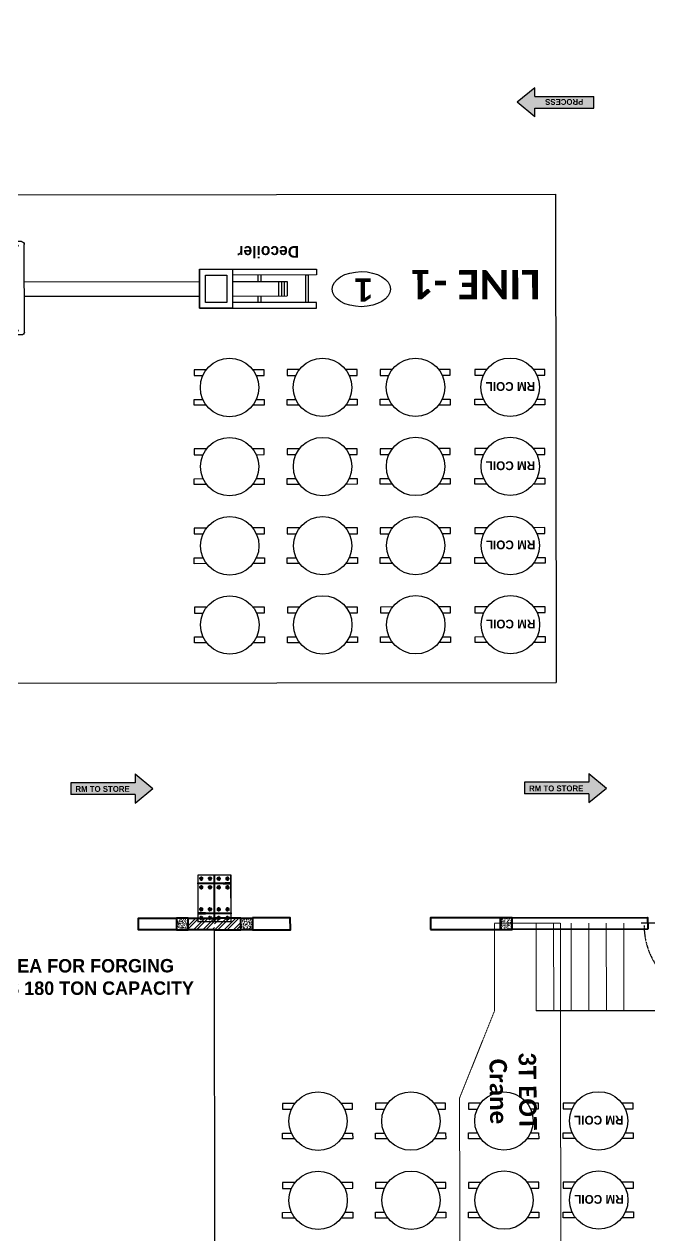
# Model space of a CAD drawing. Header units: feet. Extents: x -99009 to 3252343, y -11094690 to 9035152.
# Drawn here: x 2499779 to 2510470, y -1993479 to -1972741 of the extents above; entities that cross this region are included whole.
import ezdxf

# ---------------------------------------------------------------- set-up
doc = ezdxf.new("R2010")
doc.units = ezdxf.units.FT
doc.header["$PDSIZE"] = -1
doc.linetypes.add('HIDDEN', pattern=[0.375, 0.25, -0.125])
doc.linetypes.add('HIDDEN2', pattern=[0.1875, 0.125, -0.0625])
for name, color, linetype in [('1', 1, 'Continuous'), ('BASE', 7, 'Continuous'), ('DOOR', 5, 'Continuous')]:
    doc.layers.add(name, color=color, linetype=linetype)
for name, color, linetype, lineweight in [('CRANE LINES PLAN', 254, 'Continuous', 0), ('Line', 7, 'Continuous', 13), ('NAMEPLATE-LINE', 1, 'Continuous', 0), ('RCC', 3, 'Continuous', 40), ('ROAD', 134, 'Continuous', 0), ('WALL', 10, 'Continuous', 40)]:
    doc.layers.add(name, color=color, linetype=linetype, lineweight=lineweight)
doc.styles.add('ARIAL NARROW', font='ARIALN.TTF')
doc.styles.get("Standard").update_dxf_attribs({"font": 'GOTHICB.TTF'})
doc.dimstyles.new('Nagpur layout', dxfattribs={"dimtxt": 250, "dimasz": 150, "dimexe": 0.18, "dimexo": 0.0625, "dimgap": 50, "dimtad": 0, "dimtoh": 1, "dimdec": 0, "dimlfac": 0.001, "dimzin": 0, "dimdsep": 46, "dimtxsty": 'Standard', "dimblk": 'OPEN90', "dimblk1": 'OPEN90', "dimcen": 1, "dimclrd": 6, "dimclre": 6, "dimclrt": 256, "dimadec": 0, "dimazin": 0, "dimtfac": 1, "dimtdec": 0, "dimtofl": 0, "dimtmove": 1, "dimatfit": 3, "dimldrblk": 'OPEN90', "dimfxl": 1, "dimtolj": 1, "dimtzin": 0, "dimlwd": 5, "dimlwe": 5, "dimarcsym": 1})

# ---------------------------------------------------------------- blocks, each defined once
blk = doc.blocks.new('RCC COLUMN')
at = {"layer": 'ROAD'}
h = blk.add_hatch(dxfattribs=at)
h.set_pattern_fill('AR-CONC', color=252, scale=10)
h.set_pattern_definition([(50, (-23146.816, 205572.735), (71.726018, -6.275213), [7.5, -82.5]), (355, (-23146.82, 205572.735), (-13.875133, 75.219213), [6, -66]), (100.451444, (-23140.84, 205572.21), (57.850885, 68.944), [6.37402, -70.11421]), (46.1842, (-23146.82, 205592.735), (106.724133, -16.551928), [11.25, -123.75]), (96.635635, (-23137.92, 205591.36), (93.466195, 97.41186), [9.561034, -105.171376]), (351.184164, (-23146.82, 205592.73), (93.466195, 97.41186), [9, -99]), (21, (-23136.816, 205587.735), (59.690705, -40.261889), [7.5, -82.5]), (326, (-23136.82, 205587.735), (24.331533, 72.515005), [6, -66]), (71.451445, (-23131.84, 205584.38), (84.022238, 32.253115), [6.37402, -70.11421]), (37.5, (-23146.816, 205572.735), (1.2159855, 33.2893854), [0, -65.2, 0, -67, 0, -66.25]), (7.5, (-23146.816, 205572.735), (26.306954, 39.441171), [0, -38.2, 0, -63.7, 0, -25.25]), (327.5, (-23169.116, 205572.735), (53.3822436, -2.2554872), [0, -25, 0, -78, 0, -103.5]), (317.5, (-23179.116, 205572.735), (58.318617, 10.010498), [0, -32.5, 0, -51.8, 0, -73.5])])
h.paths.add_polyline_path([(-100, -115), (100, -115), (100, 85), (-100, 85)])
at = {"layer": 'RCC'}
blk.add_lwpolyline([(-100, -115), (100, -115), (100, 85), (-100, 85)], close=True, dxfattribs=at)
blk = doc.blocks.new('BRICK WORK RIGHT')
at = {"layer": 'NAMEPLATE-LINE'}
h = blk.add_hatch(dxfattribs=at)
h.set_pattern_fill('ANSI32', color=252, scale=300)
h.set_pattern_definition([(45, (610944.52, -49071.99), (-79.549513, 79.549513), []), (45, (610997.55, -49071.99), (-79.549513, 79.549513), [])])
h.paths.add_polyline_path([(0, 0), (-450, 0), (-450, -200), (0, -200)])
at = {"layer": 'WALL'}
blk.add_lwpolyline([(0, 0), (-450, 0), (-450, -200), (0, -200)], dxfattribs=at)
at = {"xscale": -1, "rotation": 180}
blk.add_blockref('RCC COLUMN', (-550, -115), dxfattribs=at)
blk = doc.blocks.new('BRICK HALF')
at = {"layer": 'NAMEPLATE-LINE'}
h = blk.add_hatch(dxfattribs=at)
h.set_pattern_fill('ANSI32', color=252, scale=300)
h.set_pattern_definition([(45, (612044.52, -48177.99), (-79.549513, 79.549513), []), (45, (612097.55, -48177.99), (-79.549513, 79.549513), [])])
h.paths.add_polyline_path([(0, 0), (450, 0), (450, -200), (0, -200)])
at = {"layer": 'WALL'}
blk.add_lwpolyline([(0, 0), (450, 0), (450, -200), (0, -200)], dxfattribs=at)
at = {"rotation": 180}
blk.add_blockref('RCC COLUMN', (550, -115), dxfattribs=at)
blk = doc.blocks.new('m30ab')
at = {"color": 7}
for p, q in [((-111, 75), (-39, 75)), ((-100, 101), (-49, 50)), ((-49, 101), (-100, 50)), ((-75, 111), (-75, 39)), ((39, 75), (111, 75)), ((50, 101), (101, 50)), ((101, 101), (50, 50)), ((75, 111), (75, 39)), ((-111, -75), (-39, -75)), ((-100, -49), (-49, -100)), ((-49, -49), (-100, -100)), ((-75, -39), (-75, -111)), ((39, -75), (111, -75)), ((50, -49), (101, -100)), ((101, -49), (50, -100)), ((75, -39), (75, -111))]:
    blk.add_line(p, q, dxfattribs=at)
for centre in [(-75, 75), (75, 75), (-75, -75), (75, -75)]:
    blk.add_circle(centre, 18, dxfattribs=at)
blk = doc.blocks.new('FC1630K')
at = {"color": 1}
blk.add_lwpolyline([(1044071, 664472), (1044071, 665266), (1043501, 665266), (1043501, 664472)], close=True, dxfattribs=at)
at = {"color": 4}
for points in [[(1043636, 665119), (1043501, 665119), (1043501, 665131), (1043636, 665131)], [(1043789, 665131), (1043789, 665266), (1043783, 665266), (1043783, 665131)], [(1043936, 665119), (1044071, 665119), (1044071, 665131), (1043936, 665131)], [(1043636, 664619), (1043501, 664619), (1043501, 664607), (1043636, 664607)], [(1043789, 664607), (1043789, 664472), (1043783, 664472), (1043783, 664607)], [(1043936, 664619), (1044071, 664619), (1044071, 664607), (1043936, 664607)]]:
    blk.add_lwpolyline(points, close=True, dxfattribs=at)
at = {"color": 3}
blk.add_lwpolyline([(1043936, 664607), (1043636, 664607), (1043636, 664619), (1043783, 664619), (1043783, 665119), (1043636, 665119), (1043636, 665131), (1043936, 665131), (1043936, 665119), (1043789, 665119), (1043789, 664619), (1043936, 664619)], close=True, dxfattribs=at)
at = {"color": 1}
for p, rotation in [((1043636, 665131), 270), ((1043937, 664606), 90)]:
    blk.add_blockref('m30ab', p, dxfattribs=dict(at, rotation=rotation))
at = {"color": 1, "xscale": -1}
for p, rotation in [((1043937, 665131), 90), ((1043636, 664606), 270)]:
    blk.add_blockref('m30ab', p, dxfattribs=dict(at, rotation=rotation))
blk = doc.blocks.new('*D2493')
at = {"color": 6, "linetype": 'ByBlock', "lineweight": 5, "transparency": 33554684}
for p, q in [((2499455, -1976539), (2499516, -1976539)), ((2499456, -1977989), (2499517, -1977989))]:
    blk.add_line(p, q, dxfattribs=at)
at = {"color": 6, "lineweight": 5, "transparency": 33554684}
for p, q in [((2499515, -1976589), (2499516, -1976907)), ((2499517, -1977939), (2499517, -1977621))]:
    blk.add_line(p, q, dxfattribs=at)
at = {"color": 6, "transparency": 33554684}
for points in [[(2499524, -1976589), (2499507, -1976589), (2499515, -1976539)], [(2499509, -1977939), (2499525, -1977939), (2499517, -1977989)]]:
    blk.add_solid(points, dxfattribs=at)
at = {"layer": 'Defpoints', "color": 0, "transparency": 33554684}
for p in [(2499455, -1976539), (2499515, -1976539), (2499456, -1977989)]:
    blk.add_point(p, dxfattribs=at)
at = {"transparency": 33554684, "insert": (2499516, -1977264), "char_height": 250, "attachment_point": 5, "rotation": 270.0651}
blk.add_mtext("\\A1;{\\H0.32x;1.45 M [4.8']}", dxfattribs=at)
blk = doc.blocks.new('_Open90')
at = {"color": 0, "linetype": 'ByBlock', "lineweight": -2}
for p, q in [((0, 0), (-1, 0)), ((-0.5, 0.5), (0, 0)), ((0, 0), (-0.5, -0.5))]:
    blk.add_line(p, q, dxfattribs=at)
blk = doc.blocks.new('A$C28F13ECA')
at = {"layer": 'BASE'}
for p, q in [((-450, 590), (-450, 750)), ((-50, 800), (-400, 800)), ((0, 750), (0, -750)), ((-450, -750), (-450, -590)), ((-50, -800), (-400, -800))]:
    blk.add_line(p, q, dxfattribs=at)
for centre, radius in [((-325, 725), 27), ((-125, 725), 16.8), ((-325, -725), 27), ((-125, -725), 16.8)]:
    blk.add_circle(centre, radius, dxfattribs=at)
for centre, radius, start, end in [((-400, 750), 50, 90, 180), ((-125, 725), 18, 256.8403, 180), ((-50, 750), 50, 0, 90), ((-400, -750), 50, 180, 270), ((-125, -725), 18, 180, 103.1597), ((-50, -750), 50, 270, 0)]:
    blk.add_arc(centre, radius, start, end, dxfattribs=at)
blk = doc.blocks.new('RM TO STORE')
at = {"true_color": 0x9898cc, "transparency": 33554684}
h = blk.add_hatch(color=253, dxfattribs=at)
h.dxf.hatch_style = 1
h.paths.add_polyline_path([(1741195, -46226), (1741195, -46376), (1741495, -46126), (1741195, -45876), (1741195, -46026), (1740094, -46026), (1740094, -46226)])
h.paths.add_polyline_path([(1740136, -46236), (1741046, -46236), (1741046, -46017), (1740136, -46017)], flags=25)
at = {"transparency": 33554684}
for p, q in [((1741195, -46026), (1740094, -46026)), ((1740094, -46026), (1740094, -46226)), ((1741195, -45876), (1741495, -46126)), ((1741195, -45876), (1741195, -46026)), ((1741195, -46226), (1740094, -46226)), ((1741195, -46376), (1741495, -46126)), ((1741195, -46226), (1741195, -46376))]:
    blk.add_line(p, q, dxfattribs=at)
at = {"transparency": 33554684, "insert": (1740173, -46183), "char_height": 100, "attachment_point": 7}
blk.add_mtext_dynamic_manual_height_columns('RM TO STORE', width=4624.12, gutter_width=1, heights=[0], dxfattribs=at)
blk = doc.blocks.new('PROCESS ARROW')
at = {"true_color": 0x58ba48, "transparency": 33554684}
h = blk.add_hatch(color=85, dxfattribs=at)
h.dxf.hatch_style = 1
h.paths.add_polyline_path([(1735093, -47387), (1735093, -47537), (1735393, -47287), (1735093, -47037), (1735093, -47187), (1734084, -47187), (1734084, -47387)])
h.paths.add_polyline_path([(1734227, -47397), (1734878, -47397), (1734878, -47178), (1734227, -47178)], flags=25)
at = {"transparency": 33554684}
for p, q in [((1735093, -47037), (1735393, -47287)), ((1735093, -47037), (1735093, -47187)), ((1735093, -47187), (1734084, -47187)), ((1734084, -47187), (1734084, -47387)), ((1735093, -47387), (1734084, -47387)), ((1735093, -47537), (1735393, -47287)), ((1735093, -47387), (1735093, -47537))]:
    blk.add_line(p, q, dxfattribs=at)
at = {"transparency": 33554684, "insert": (1734263, -47344), "char_height": 100, "attachment_point": 7}
blk.add_mtext_dynamic_manual_height_columns('PROCESS', width=4624.12, gutter_width=1, heights=[0], dxfattribs=at)
blk = doc.blocks.new('DOOR 123')
blk.add_lwpolyline([(-1381, 0), (-1381, 1500, -0.410737)], format="xyb")
at = {"linetype": 'HIDDEN2'}
blk.add_lwpolyline([(-1381, 1499, -0.404482), (69, 0)], format="xyb", dxfattribs=at)
blk = doc.blocks.new('coil')
at = {"transparency": 33554684}
for points in [[(1692157, -1430341), (1692020, -1430341), (1692020, -1430241), (1692217, -1430241)], [(1693010, -1430241), (1693220, -1430241), (1693220, -1430341), (1693070, -1430341)], [(1693778, -1430341), (1693640, -1430341), (1693640, -1430241), (1693837, -1430241)], [(1694630, -1430241), (1694840, -1430241), (1694840, -1430341), (1694690, -1430341)], [(1695369, -1430341), (1695232, -1430341), (1695232, -1430241), (1695429, -1430241)], [(1696222, -1430241), (1696432, -1430241), (1696432, -1430341), (1696282, -1430341)], [(1696961, -1430341), (1696824, -1430341), (1696824, -1430241), (1697021, -1430241)], [(1697814, -1430241), (1698024, -1430241), (1698024, -1430341), (1697873, -1430341)], [(1692157, -1430751), (1692020, -1430751), (1692020, -1430851), (1692217, -1430851)], [(1693010, -1430851), (1693220, -1430851), (1693220, -1430751), (1693070, -1430751)], [(1693778, -1430751), (1693640, -1430751), (1693640, -1430851), (1693837, -1430851)], [(1694630, -1430851), (1694840, -1430851), (1694840, -1430751), (1694690, -1430751)], [(1695369, -1430751), (1695232, -1430751), (1695232, -1430851), (1695429, -1430851)], [(1696222, -1430851), (1696432, -1430851), (1696432, -1430751), (1696282, -1430751)], [(1696961, -1430751), (1696824, -1430751), (1696824, -1430851), (1697021, -1430851)], [(1697814, -1430851), (1698024, -1430851), (1698024, -1430751), (1697873, -1430751)], [(1692157, -1431697), (1692020, -1431697), (1692020, -1431597), (1692217, -1431597)], [(1693010, -1431597), (1693220, -1431597), (1693220, -1431697), (1693070, -1431697)], [(1693778, -1431697), (1693640, -1431697), (1693640, -1431597), (1693837, -1431597)], [(1694630, -1431597), (1694840, -1431597), (1694840, -1431697), (1694690, -1431697)], [(1695369, -1431697), (1695232, -1431697), (1695232, -1431597), (1695429, -1431597)], [(1696222, -1431597), (1696432, -1431597), (1696432, -1431697), (1696282, -1431697)], [(1696961, -1431697), (1696824, -1431697), (1696824, -1431597), (1697021, -1431597)], [(1697814, -1431597), (1698024, -1431597), (1698024, -1431697), (1697873, -1431697)], [(1692157, -1432107), (1692020, -1432107), (1692020, -1432207), (1692217, -1432207)], [(1693010, -1432207), (1693220, -1432207), (1693220, -1432107), (1693070, -1432107)], [(1693778, -1432107), (1693640, -1432107), (1693640, -1432207), (1693837, -1432207)], [(1694630, -1432207), (1694840, -1432207), (1694840, -1432107), (1694690, -1432107)], [(1695369, -1432107), (1695232, -1432107), (1695232, -1432207), (1695429, -1432207)], [(1696222, -1432207), (1696432, -1432207), (1696432, -1432107), (1696282, -1432107)], [(1696961, -1432107), (1696824, -1432107), (1696824, -1432207), (1697021, -1432207)], [(1697814, -1432207), (1698024, -1432207), (1698024, -1432107), (1697873, -1432107)], [(1692157, -1433053), (1692020, -1433053), (1692020, -1432953), (1692217, -1432953)], [(1693010, -1432953), (1693220, -1432953), (1693220, -1433053), (1693070, -1433053)], [(1693778, -1433053), (1693640, -1433053), (1693640, -1432953), (1693837, -1432953)], [(1694630, -1432953), (1694840, -1432953), (1694840, -1433053), (1694690, -1433053)], [(1695369, -1433053), (1695232, -1433053), (1695232, -1432953), (1695429, -1432953)], [(1696222, -1432953), (1696432, -1432953), (1696432, -1433053), (1696282, -1433053)], [(1696961, -1433053), (1696824, -1433053), (1696824, -1432953), (1697021, -1432953)], [(1697814, -1432953), (1698024, -1432953), (1698024, -1433053), (1697873, -1433053)], [(1692157, -1433463), (1692020, -1433463), (1692020, -1433563), (1692217, -1433563)], [(1693010, -1433563), (1693220, -1433563), (1693220, -1433463), (1693070, -1433463)], [(1693778, -1433463), (1693640, -1433463), (1693640, -1433563), (1693837, -1433563)], [(1694630, -1433563), (1694840, -1433563), (1694840, -1433463), (1694690, -1433463)], [(1695369, -1433463), (1695232, -1433463), (1695232, -1433563), (1695429, -1433563)], [(1696222, -1433563), (1696432, -1433563), (1696432, -1433463), (1696282, -1433463)], [(1696961, -1433463), (1696824, -1433463), (1696824, -1433563), (1697021, -1433563)], [(1697814, -1433563), (1698024, -1433563), (1698024, -1433463), (1697873, -1433463)], [(1692157, -1434410), (1692020, -1434410), (1692020, -1434310), (1692217, -1434310)], [(1693010, -1434310), (1693220, -1434310), (1693220, -1434410), (1693070, -1434410)], [(1693778, -1434410), (1693640, -1434410), (1693640, -1434310), (1693837, -1434310)], [(1694630, -1434310), (1694840, -1434310), (1694840, -1434410), (1694690, -1434410)], [(1695369, -1434410), (1695232, -1434410), (1695232, -1434310), (1695429, -1434310)], [(1696222, -1434310), (1696432, -1434310), (1696432, -1434410), (1696282, -1434410)], [(1696961, -1434410), (1696824, -1434410), (1696824, -1434310), (1697021, -1434310)], [(1697814, -1434310), (1698024, -1434310), (1698024, -1434410), (1697873, -1434410)], [(1692157, -1434819), (1692020, -1434819), (1692020, -1434919), (1692217, -1434919)], [(1693010, -1434919), (1693220, -1434919), (1693220, -1434819), (1693070, -1434819)], [(1693778, -1434819), (1693640, -1434819), (1693640, -1434919), (1693837, -1434919)], [(1694630, -1434919), (1694840, -1434919), (1694840, -1434819), (1694690, -1434819)], [(1695369, -1434819), (1695232, -1434819), (1695232, -1434919), (1695429, -1434919)], [(1696222, -1434919), (1696432, -1434919), (1696432, -1434819), (1696282, -1434819)], [(1696961, -1434819), (1696824, -1434819), (1696824, -1434919), (1697021, -1434919)], [(1697814, -1434919), (1698024, -1434919), (1698024, -1434819), (1697873, -1434819)]]:
    blk.add_lwpolyline(points, dxfattribs=at)
for centre in [(1692613, -1430546), (1694234, -1430546), (1695826, -1430546), (1697417, -1430546), (1692613, -1431902), (1694234, -1431902), (1695826, -1431902), (1697417, -1431902), (1692613, -1433258), (1694234, -1433258), (1695826, -1433258), (1697417, -1433258), (1692613, -1434614), (1694234, -1434614), (1695826, -1434614), (1697417, -1434614)]:
    blk.add_circle(centre, 500, dxfattribs=at)
at = {"transparency": 33554684, "char_height": 150, "width": 1367.65, "attachment_point": 7}
for insert in [(1692186, -1430634), (1692186, -1431990), (1692186, -1433346), (1692186, -1434703)]:
    blk.add_mtext('{RM COIL}', dxfattribs=dict(at, insert=insert))
blk = doc.blocks.new('FC1630F')
at = {"color": 1}
blk.add_lwpolyline([(1043501, 657045), (1043501, 657843), (1044071, 657843), (1044071, 657045)], close=True, dxfattribs=at)
at = {"color": 4}
for points in [[(1043789, 657708), (1043789, 657843), (1043783, 657843), (1043783, 657708)], [(1043599, 657694), (1043501, 657694), (1043501, 657708), (1043599, 657708)], [(1043974, 657694), (1044071, 657694), (1044071, 657708), (1043974, 657708)], [(1043599, 657194), (1043501, 657194), (1043501, 657180), (1043599, 657180)], [(1043974, 657194), (1044071, 657194), (1044071, 657180), (1043974, 657180)], [(1043789, 657180), (1043789, 657045), (1043783, 657045), (1043783, 657180)]]:
    blk.add_lwpolyline(points, close=True, dxfattribs=at)
at = {"color": 3}
blk.add_lwpolyline([(1043599, 657180), (1043974, 657180), (1043974, 657194), (1043789, 657194), (1043789, 657694), (1043974, 657694), (1043974, 657708), (1043599, 657708), (1043599, 657694), (1043783, 657694), (1043783, 657194), (1043599, 657194)], close=True, dxfattribs=at)
at = {"color": 1}
for p, rotation in [((1043636, 657708), 270.0000000000001), ((1043937, 657179), 90.00000000000001)]:
    blk.add_blockref('m30ab', p, dxfattribs=dict(at, rotation=rotation))
at = {"color": 1, "xscale": -1}
for p, rotation in [((1043937, 657708), 89.99999999999999), ((1043636, 657179), 270)]:
    blk.add_blockref('m30ab', p, dxfattribs=dict(at, rotation=rotation))

msp = doc.modelspace()

# ---------------------------------------------------------------- linework, layer by layer
at = {"transparency": 33554684}
for p, q in [((2481188.97746, -1975682.63258), (2508873.95962, -1975651.19996)), ((2508873.95962, -1975651.19996), (2508883.45855, -1984017.59457)), ((2499780.29982, -1977151.27558), (2502780.29789, -1977147.86948)), ((2503345.14652, -1977147.22817), (2504280.29692, -1977146.16643)), ((2503780.17271, -1977037.0465), (2503780.29724, -1977146.73411)), ((2503830.17267, -1977036.98973), (2503830.29721, -1977146.67734)), ((2504130.29702, -1977146.33673), (2504130.58086, -1977396.33657)), ((2504180.29698, -1977146.27996), (2504180.58083, -1977396.27981)), ((2504230.29695, -1977146.2232), (2504230.58079, -1977396.22304)), ((2504280.29692, -1977146.16643), (2504280.58076, -1977396.16627)), ((2499780.58366, -1977401.27542), (2502780.58173, -1977397.86932)), ((2503345.43036, -1977397.22801), (2504280.58076, -1977396.16627)), ((2503780.58108, -1977396.73395), (2503780.70562, -1977506.42156)), ((2503830.58105, -1977396.67718), (2503830.70559, -1977506.3648)), ((2481198.47639, -1984049.02719), (2508883.45855, -1984017.59457)), ((2511542.13918, -1988138.66358), (2510341.90005, -1988140.09497))]:
    msp.add_line(p, q, dxfattribs=at)
msp.add_line((2503053.27117, -2002243.38247), (2503034.38626, -1988252.3949))
at = {"color": 3}
msp.add_line((2511626.84217, -1989638.56364), (2508543.6902, -1989642.24056), dxfattribs=at)
at = {"transparency": 33554684}
for points in [[(2502780.17335, -1977038.18186), (2502780.05981, -1976938.18193), (2504780.05853, -1976935.9112), (2504780.17206, -1977035.91113), (2503345.02199, -1977037.54055)], [(2502780.70626, -1977507.55693), (2502780.8198, -1977607.55687), (2504780.81851, -1977605.28613), (2504780.70497, -1977505.2862), (2503345.5549, -1977506.91562)]]:
    msp.add_lwpolyline(points, dxfattribs=at)
for points in [[(2502780.8198, -1977607.55687), (2502780.05981, -1976938.18193), (2503344.90845, -1976937.54062), (2503345.66844, -1977606.91556)], [(2502780.05981, -1976938.18193), (2502780.8198, -1977607.55687), (2502780.8198, -1977607.55687), (2502780.05981, -1976938.18193)], [(2502880.7062, -1977507.44339), (2502880.17329, -1977038.06833), (2503245.02205, -1977037.65409), (2503245.55496, -1977507.02916)], [(2504639.15372, -1977036.07124), (2504639.68663, -1977505.44631), (2504597.70328, -1977505.49397), (2504597.17037, -1977036.11891)]]:
    msp.add_lwpolyline(points, close=True, dxfattribs=at)
msp.add_ellipse((2505549.05133, -1977279.30014), major_axis=(-499.99968, -0.56768), ratio=0.6, dxfattribs=at)
at = {"layer": '1'}
msp.add_arc((2520410.24778, -1978395.99612), 100000, 84.1346387202, 194.3871675539, dxfattribs=at)
at = {"layer": 'CRANE LINES PLAN', "linetype": 'HIDDEN', "ltscale": 2, "transparency": 33554684}
msp.add_lwpolyline([(2507231.83871, -1991137.47031), (2507830.59208, -1989639.27387), (2507828.88709, -1988142.86399), (2508957.43465, -1988141.58268), (2508973.77624, -2002529.50396), (2507845.22868, -2002530.78527), (2507841.9773, -1999667.06474), (2507239.43124, -1997824.76041), (2507231.83871, -1991137.47031)], dxfattribs=at)
at = {"layer": 'Line', "color": 9, "true_color": 0xb8b8b8, "transparency": 33554684}
for p, q in [((2508541.90133, -1988142.24162), (2508543.6902, -1989642.24056)), ((2508841.90111, -1988141.88385), (2508843.68999, -1989641.88278)), ((2509141.9009, -1988141.52607), (2509143.68978, -1989641.52501)), ((2509441.90069, -1988141.1683), (2509443.68956, -1989641.16723)), ((2509741.90047, -1988140.81052), (2509743.68935, -1989640.80946)), ((2510041.90026, -1988140.45275), (2510043.68914, -1989640.45168))]:
    msp.add_line(p, q, dxfattribs=at)
at = {"layer": 'WALL'}
for points in [[(2502384.32964, -1988053.27182), (2502384.5564, -1988252.99369), (2501734.38694, -1988253.73187), (2501734.16019, -1988054.01)], [(2502384.33036, -1988053.91024), (2502384.55712, -1988253.63211), (2501734.38767, -1988254.3703), (2501734.16091, -1988054.64842)], [(2503684.15877, -1988051.65704), (2503684.38594, -1988251.74184), (2504334.40599, -1988251.00383), (2504334.17882, -1988050.91903)], [(2503684.1595, -1988052.29546), (2503684.38667, -1988252.38027), (2504334.40672, -1988251.64226), (2504334.17955, -1988051.55745)]]:
    msp.add_lwpolyline(points, close=True, dxfattribs=at)
for points in [[(2507934.38393, -1988247.55496), (2507934.15613, -1988046.91667), (2506734.1569, -1988048.27911), (2506734.3847, -1988248.9174)], [(2507934.15685, -1988047.55509), (2506734.15763, -1988048.91753)], [(2508134.3838, -1988247.32789), (2508134.156, -1988046.68959), (2510450.9146, -1988044.1279), (2510451.14239, -1988244.76619)], [(2508134.15672, -1988047.32802), (2510450.91532, -1988044.76632)], [(2506734.38397, -1988248.27898), (2507934.3832, -1988246.91654)], [(2506734.3847, -1988248.9174), (2507934.38393, -1988247.55496)], [(2510451.14167, -1988244.12777), (2508134.38307, -1988246.68946)], [(2510451.14239, -1988244.76619), (2508134.3838, -1988247.32789)]]:
    msp.add_lwpolyline(points, dxfattribs=at)

# ---------------------------------------------------------------- block references
at = {"transparency": 33554684}
for name, p, rotation in [('PROCESS ARROW', (4243665.40548, -2019395.02288), 180.0650517140734), ('RM TO STORE', (760431.42193, -1941685.55772), 0.06505171407317947), ('RM TO STORE', (768197.28483, -1941676.74062), 0.06505171407317947)]:
    msp.add_blockref(name, p, dxfattribs=dict(at, rotation=rotation))
for name, p, rotation in [('coil', (4202338.3367, -3411649.97219), 180.065051714076), ('FC1630K', (3546064.53933, -1321661.83534), 180.0650517140735), ('BRICK HALF', (2503034.55614, -1988252.3947), 180.0650517140735), ('BRICK HALF', (2503034.55686, -1988253.03313), 180.0650517140735), ('RCC COLUMN', (2508034.25257, -1988131.80307), 0.06505171407317947), ('RCC COLUMN', (2508034.25329, -1988132.4415), 0.06505171407317947), ('coil', (4203852.60728, -3424218.26104), 180.065051714076)]:
    msp.add_blockref(name, p, dxfattribs=dict(rotation=rotation))
at = {"xscale": -1, "rotation": 180.0650517140735}
msp.add_blockref('FC1630F', (1458501.7248, -1331456.99022), dxfattribs=at)
at = {"layer": 'BASE', "transparency": 33554684, "xscale": -1, "rotation": 180.0650517140735}
msp.add_blockref('A$C28F13ECA', (2499780.42735, -1977263.59996), dxfattribs=at)
at = {"layer": 'DOOR', "transparency": 33554684, "xscale": 0.8150302624537921, "yscale": 0.815030262453792, "zscale": 0.8150302624537918, "rotation": 180.0650517140734}
msp.add_blockref('DOOR 123', (2510446.47459, -1988182.52687), dxfattribs=at)
at = {"layer": 'WALL', "rotation": 180.0650517140735}
for p in [(2503034.38626, -1988252.3949), (2503034.38699, -1988253.03332)]:
    msp.add_blockref('BRICK WORK RIGHT', p, dxfattribs=at)

# ---------------------------------------------------------------- texts
at = {"transparency": 33554684, "attachment_point": 7}
for s, insert, char_height, width, rotation in [('{Decoiler}', (2504483.41744, -1976538.00172), 200, 1367.6498382, 180.065051714), ('{\\pxqc;RM STORAGE AREA FOR FORGING KURIMOTTO PRESS 180 TON CAPACITY}', (2496502.42079, -1989376.80638), 230, 6383.4101245, 0.065051714)]:
    msp.add_mtext(s, dxfattribs=dict(at, insert=insert, char_height=char_height, width=width, rotation=rotation))
at = {"transparency": 33554684, "attachment_point": 1, "rotation": 180.065051714}
for s, width, heights, insert, char_height in [('{\\fCalibri|b1|i0|c0|p34;\\C30;\\c2254834;LINE -1}', 3731.2928831, [569.55188], (2508613.84179, -1977451.16454), 500), ('\\pxqc;{\\fArial|b1|i0|c0|p34;1}', 274.64343, [0], (2505726.88991, -1977495.03835), 400)]:
    msp.add_mtext_dynamic_manual_height_columns(s, width=width, gutter_width=1, heights=heights, dxfattribs=dict(at, insert=insert, char_height=char_height))
at = {"transparency": 33554684, "insert": (2508548.23903, -1991016.45079), "char_height": 300, "width": 1814.0600407, "attachment_point": 2, "rotation": 270.678799684, "style": 'ARIAL NARROW'}
msp.add_mtext('{\\fCalibri|b1|i0|c0|p34;3T EOT Crane}', dxfattribs=at)

# ---------------------------------------------------------------- dimensions: what is measured, and where the dimension line sits
at = {"transparency": 33554684}
dim = msp.add_linear_dim(base=(2499515.39273, -1976538.9004), p1=(2499456.21577, -1977988.96853), p2=(2499454.56949, -1976538.96946), angle=270.065051714, text='{\\H0.32x;<>}', dimstyle='Nagpur layout', override={"dimasz": 50, "dimdec": 2, "dimpost": ' M', "dimsah": 1}, dxfattribs=at)
dim.commit()
dim.dimension.update_dxf_attribs({"geometry": '*D2493', "text_midpoint": (2499516.21587, -1977263.89994)})

doc.saveas('drawing.dxf')
